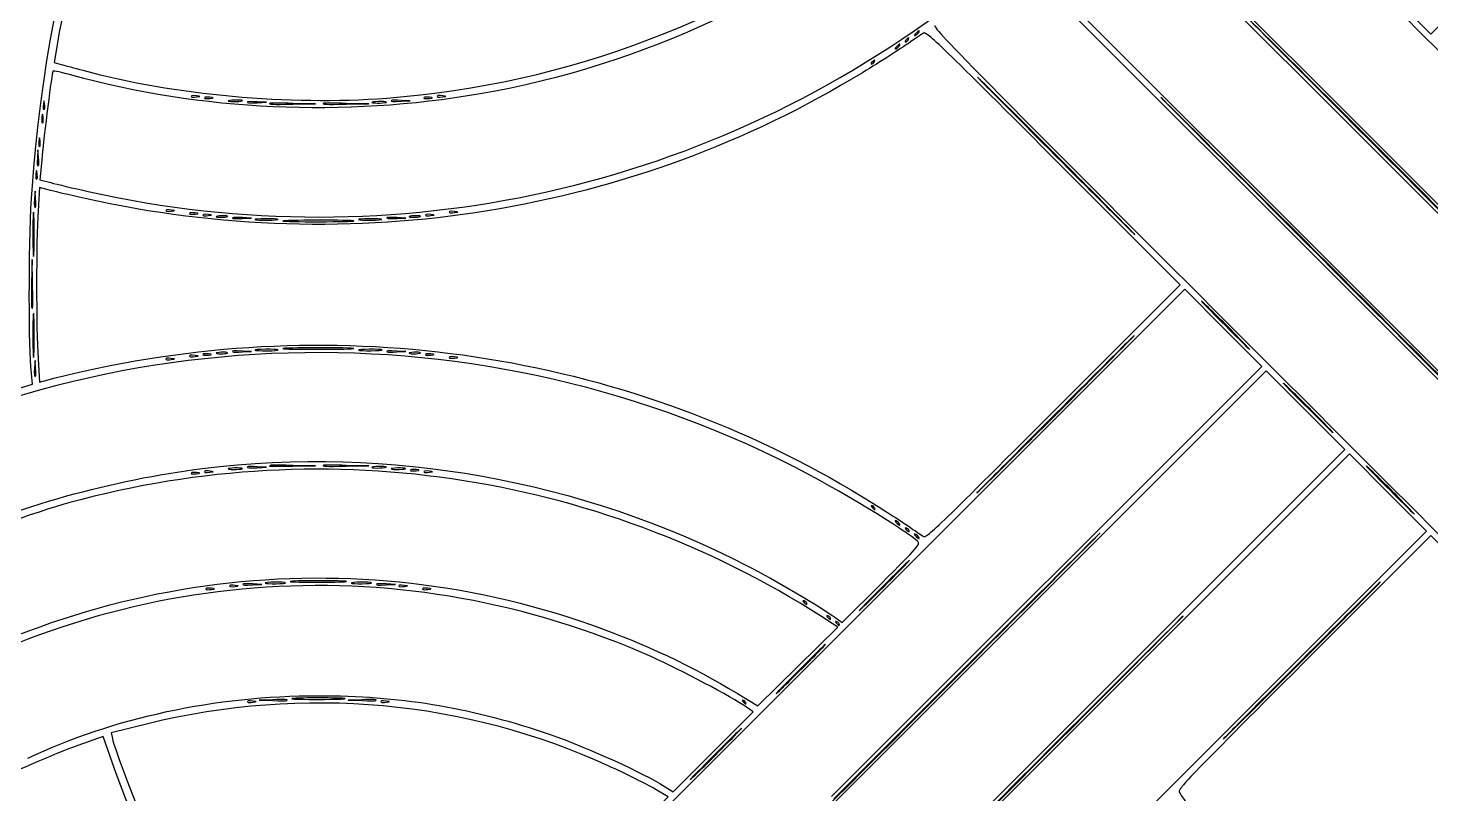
# Model space of a CAD drawing. Extents: x -1096.9 to -1063.6, y 947.9 to 977.9.
# Drawn here: x -1090.82 to -1080.2, y 959.02 to 964.81 of the extents above; entities that cross this region are included whole.
import ezdxf

# ---------------------------------------------------------------- set-up
doc = ezdxf.new("R2010")
doc.units = 0
doc.layers.add('Image', color=7, linetype='CONTINUOUS')

msp = doc.modelspace()

# ---------------------------------------------------------------- linework, layer by layer
at = {"layer": 'Image', "color": 7}
for points in [[(-1081.160208, 965.725558), (-1080.201014, 964.766359), (-1079.241264, 965.7261), (-1078.281514, 966.685842), (-1078.301623, 966.716338)], [(-1082.589196, 966.09335), (-1082.669391, 965.999499), (-1079.870258, 963.200374), (-1077.071125, 960.401249), (-1076.959735, 960.497558)], [(-1077.829871, 959.627433), (-1077.733562, 959.738833), (-1080.532616, 962.537908), (-1083.331696, 965.336983), (-1083.437238, 965.246048)], [(-1090.594191, 964.715373), (-1090.622739, 964.549789), (-1090.569294, 964.535872)], [(-1084.154524, 964.727137), (-1084.154788, 964.727137)], [(-1084.412757, 964.558719), (-1084.413021, 964.558719)], [(-1090.403903, 964.491896), (-1090.404829, 964.491877)], [(-1089.084425, 964.246402), (-1089.014946, 964.249921), (-1089.084425, 964.25344)], [(-1088.815371, 964.235596), (-1088.64445, 964.238692), (-1088.815371, 964.241788)], [(-1088.411193, 964.235596), (-1088.240246, 964.238692), (-1088.411193, 964.241788)], [(-1087.995347, 964.257626), (-1087.925868, 964.261145), (-1087.995347, 964.264664)], [(-1090.740241, 963.832517), (-1090.743945, 963.890614), (-1090.747649, 963.832517)], [(-1090.715635, 963.812927), (-1090.728864, 963.664022), (-1090.647028, 963.64185)], [(-1083.057879, 961.909703), (-1082.098685, 962.868902), (-1083.057879, 963.828101)], [(-1090.667242, 963.587539), (-1090.732092, 963.60561), (-1090.743469, 963.428321)], [(-1090.762678, 963.518147), (-1090.766382, 963.576242), (-1090.770086, 963.518147)], [(-1090.363263, 963.574564), (-1090.363818, 963.574564)], [(-1089.196582, 963.370652), (-1089.127129, 963.374171), (-1089.196582, 963.37769)], [(-1088.029029, 963.37065), (-1087.959576, 963.374169), (-1088.029029, 963.377688)], [(-1090.785723, 962.877591), (-1090.788898, 963.059775), (-1090.792073, 962.877591)], [(-1084.736898, 958.995399), (-1081.480909, 962.251391), (-1081.77285, 962.543306), (-1082.064765, 962.835223), (-1085.296756, 959.603229), (-1088.528748, 956.371235), (-1088.404711, 956.22019)], [(-1090.785987, 962.692335), (-1090.785723, 962.692335)], [(-1090.743469, 962.309499), (-1090.732092, 962.132209), (-1090.667242, 962.15028)], [(-1089.196582, 962.360153), (-1089.127129, 962.363672), (-1089.196582, 962.367191)], [(-1088.028923, 962.360172), (-1087.95947, 962.36369), (-1088.028923, 962.367209)], [(-1090.99305, 962.05403), (-1090.784479, 962.117403), (-1090.796915, 962.250753)], [(-1090.762704, 962.238201), (-1090.766408, 962.296298), (-1090.770112, 962.238201)], [(-1087.470864, 955.209505), (-1087.360797, 955.114028), (-1084.106502, 958.368337), (-1080.85218, 961.622645), (-1081.149704, 961.920175), (-1081.447254, 962.217707), (-1084.702687, 958.962252), (-1087.958147, 955.706798), (-1087.891975, 955.632638)], [(-1086.843405, 954.660233), (-1086.698413, 954.541387), (-1083.466528, 957.77326), (-1080.234669, 961.005132), (-1080.526583, 961.297049), (-1080.818498, 961.588964), (-1084.074487, 958.332975)], [(-1089.08432, 961.484403), (-1089.01484, 961.487922), (-1089.08432, 961.491441)], [(-1088.815265, 961.496056), (-1088.644344, 961.499151), (-1088.815265, 961.502247)], [(-1088.411087, 961.496056), (-1088.24014, 961.499151), (-1088.411087, 961.502247)], [(-1078.301438, 959.021474), (-1078.281329, 959.051967), (-1079.241079, 960.011711), (-1080.200828, 960.97145), (-1081.160022, 960.012254)], [(-1089.118001, 960.597425), (-1089.048521, 960.600944), (-1089.118001, 960.604463)], [(-1088.107504, 960.597427), (-1088.038051, 960.600946), (-1088.107504, 960.604465)], [(-1084.711842, 960.352013), (-1084.656544, 960.311892), (-1084.360449, 960.607987)], [(-1085.450029, 959.775597), (-1085.296121, 959.682498), (-1084.992962, 959.979668), (-1084.689829, 960.276834), (-1084.73404, 960.305949)], [(-1088.967585, 959.728478), (-1089.070985, 959.725197), (-1088.967585, 959.721916)], [(-1088.293956, 959.728478), (-1088.397329, 959.725197), (-1088.293956, 959.721916)], [(-1086.036822, 959.093192), (-1085.935699, 959.031499), (-1085.633253, 959.333941), (-1085.330835, 959.636384), (-1085.380444, 959.670968)], [(-1090.217504, 959.355947), (-1090.249412, 959.450268), (-1090.442876, 959.382466)], [(-1089.912174, 959.54682), (-1090.190251, 959.478671), (-1090.181256, 959.434544)], [(-1087.264224, 957.703121), (-1085.974195, 958.993142), (-1086.076563, 959.05357)]]:
    msp.add_lwpolyline(points, dxfattribs=at)
for points in [[(-1077.405585, 960.073261), (-1077.108061, 960.370791), (-1079.903701, 963.166452), (-1082.699368, 965.962111), (-1082.996919, 965.664582), (-1083.294443, 965.367053), (-1080.498776, 962.571391), (-1077.703109, 959.775732)], [(-1084.075704, 964.784234)], [(-1084.221701, 964.683155)], [(-1089.543927, 964.290585)], [(-1089.442856, 964.279356)], [(-1089.245107, 964.255527)], [(-1089.084425, 964.246402)], [(-1088.815371, 964.235623)], [(-1088.411193, 964.235623)], [(-1088.156055, 964.244296)], [(-1087.995347, 964.257652)], [(-1087.7813, 964.279353)], [(-1087.680255, 964.290582)], [(-1090.694733, 964.197996)], [(-1090.705977, 964.096949)], [(-1090.728414, 963.917308)], [(-1090.740241, 963.770766)], [(-1090.750877, 963.670301)], [(-1090.762678, 963.456396)], [(-1089.734798, 963.426053)], [(-1089.555146, 963.403598)], [(-1089.454101, 963.39238)], [(-1089.346072, 963.379778)], [(-1089.196582, 963.370679)], [(-1088.029029, 963.370676)], [(-1087.886577, 963.379775)], [(-1087.770081, 963.392377)], [(-1087.590429, 963.414832)], [(-1089.009231, 963.357323)], [(-1088.616272, 963.346096)], [(-1088.223418, 963.357323)], [(-1082.552551, 963.362106)], [(-1090.771964, 963.245028)], [(-1090.771964, 962.481554)], [(-1089.555146, 962.325744)], [(-1089.454101, 962.336973)], [(-1089.346072, 962.346823)], [(-1089.196582, 962.360153)], [(-1089.009231, 962.369278)], [(-1088.616272, 962.380507)], [(-1088.223313, 962.369297)], [(-1088.028923, 962.360172)], [(-1087.886471, 962.346842)], [(-1087.769975, 962.336989)], [(-1087.590323, 962.314534)], [(-1082.559959, 962.368456)], [(-1081.604681, 962.414221)], [(-1090.387842, 962.216484)], [(-1089.734798, 962.303289)], [(-1090.762704, 962.17645)], [(-1080.975264, 961.784801)], [(-1089.245001, 961.471076)], [(-1089.08432, 961.484403)], [(-1088.815265, 961.496082)], [(-1088.411087, 961.496082)], [(-1088.15595, 961.482303)], [(-1088.009979, 961.471076)], [(-1087.882238, 961.461223)], [(-1089.543927, 961.438768)], [(-1089.442856, 961.449994)], [(-1087.781194, 961.450005)], [(-1084.407915, 961.172158)], [(-1080.358414, 961.167962)], [(-1084.221807, 961.054709)], [(-1084.149682, 961.003745)], [(-1084.075836, 960.953662)], [(-1084.181511, 960.746941)], [(-1088.616272, 960.617782)], [(-1089.431638, 960.563018)], [(-1089.252013, 960.585474)], [(-1089.118001, 960.597425)], [(-1088.941868, 960.606553)], [(-1088.290675, 960.606553)], [(-1088.107504, 960.597427)], [(-1087.972064, 960.585474)], [(-1087.792412, 960.563018)], [(-1083.086454, 960.606553)], [(-1080.696181, 960.50468)], [(-1084.924382, 960.453595)], [(-1084.74473, 960.341319)], [(-1084.677367, 960.296408)], [(-1084.815082, 960.113253)], [(-1082.457724, 959.97781)], [(-1089.11726, 959.709724)], [(-1088.860932, 959.721916)], [(-1088.616272, 959.730832)], [(-1088.187276, 959.721916)], [(-1088.10679, 959.709724)], [(-1085.384598, 959.701352)], [(-1085.456406, 959.471914)]]:
    msp.add_lwpolyline(points, close=True, dxfattribs=at)
for points in [[(-1092.485406, 964.37478), (-1092.242889, 966.370249), (-1091.514147, 968.281629), (-1090.371782, 969.918341)], [(-1090.659146, 969.386362), (-1092.089193, 967.084132), (-1092.712392, 964.430764), (-1092.46498, 961.697573)], [(-1091.670066, 963.638294), (-1091.521979, 965.726881), (-1090.838401, 967.694383), (-1089.678309, 969.371074)], [(-1089.920403, 968.905453), (-1090.904812, 967.320871), (-1091.479407, 965.530404), (-1091.614318, 963.627071)], [(-1090.789242, 963.588243), (-1090.663353, 965.351074), (-1090.132996, 966.99606), (-1089.215341, 968.469853)], [(-1079.292461, 963.79025), (-1080.867499, 965.365277), (-1082.157634, 966.647821), (-1082.159406, 966.640347)], [(-1084.035276, 965.895082), (-1085.014208, 965.068261), (-1086.162738, 964.527913), (-1087.396093, 964.31394)], [(-1088.103694, 964.281816), (-1086.742545, 964.383422), (-1085.417935, 964.887964), (-1084.339229, 965.71571)], [(-1090.458169, 965.354342), (-1090.467164, 965.345267), (-1090.563843, 964.891432), (-1090.594191, 964.715373)], [(-1081.283794, 964.585841), (-1082.059315, 965.358181), (-1081.430744, 964.726999), (-1079.886953, 963.183211)], [(-1090.363818, 963.574564), (-1088.040882, 963.055502), (-1085.63156, 963.594699), (-1083.755558, 965.053482)], [(-1084.042102, 964.773031), (-1084.05586, 964.765173), (-1084.108486, 964.729383), (-1084.159021, 964.693479)], [(-1084.09531, 964.775849), (-1084.110656, 964.760397), (-1084.114624, 964.751534), (-1084.103776, 964.756164)], [(-1084.103776, 964.756164), (-1084.092929, 964.760768), (-1084.080229, 964.773388), (-1084.075704, 964.784234)], [(-1084.075731, 964.78421), (-1084.071233, 964.795031), (-1084.079964, 964.791274), (-1084.09531, 964.775849)], [(-1083.057879, 963.828101), (-1083.961854, 964.732092), (-1084.018528, 964.78648), (-1084.042102, 964.773031)], [(-1083.955134, 964.829845), (-1083.972331, 964.812647), (-1083.765057, 964.602669), (-1081.116287, 961.953891)], [(-1084.159021, 964.693479), (-1084.209583, 964.657575), (-1084.364947, 964.558634), (-1084.504276, 964.473613)], [(-1084.24128, 964.674799), (-1084.256626, 964.659348), (-1084.260595, 964.650484), (-1084.249747, 964.655088)], [(-1084.249747, 964.655088), (-1084.238899, 964.659692), (-1084.226199, 964.672312), (-1084.221701, 964.683155)], [(-1084.221701, 964.68316), (-1084.217203, 964.694008), (-1084.225935, 964.690225), (-1084.24128, 964.674799)], [(-1084.168282, 964.727137), (-1084.180717, 964.715786), (-1084.184686, 964.706499), (-1084.177013, 964.706499)], [(-1084.177013, 964.706499), (-1084.169605, 964.706499), (-1084.159551, 964.715786), (-1084.154524, 964.727137)], [(-1084.154788, 964.727137), (-1084.149496, 964.739678), (-1084.154788, 964.739678), (-1084.168282, 964.727137)], [(-1081.91255, 963.957091), (-1082.68807, 964.729433), (-1082.0595, 964.098251), (-1080.515709, 962.554463)], [(-1084.426515, 964.558719), (-1084.438951, 964.547368), (-1084.442919, 964.538081), (-1084.435246, 964.538081)], [(-1084.435246, 964.538081), (-1084.427838, 964.538081), (-1084.417784, 964.547368), (-1084.412757, 964.558719)], [(-1084.413021, 964.558719), (-1084.40773, 964.57126), (-1084.413021, 964.57126), (-1084.426515, 964.558719)], [(-1083.518121, 964.327677), (-1083.787335, 964.593538), (-1083.573102, 964.376553), (-1083.04203, 963.845492)], [(-1078.476909, 961.778951), (-1079.24518, 962.550399), (-1080.508274, 963.813499), (-1081.283794, 964.585841)], [(-1090.630677, 964.486109), (-1090.638879, 964.477934), (-1090.698357, 964.006219), (-1090.715635, 963.812927)], [(-1090.488066, 964.454679), (-1090.563023, 964.475449), (-1090.627184, 964.489586), (-1090.630677, 964.486109)], [(-1090.569294, 964.535872), (-1090.539898, 964.528226), (-1090.465471, 964.508429), (-1090.403903, 964.491896)], [(-1087.396093, 964.31394), (-1088.426671, 964.135145), (-1089.513156, 964.184598), (-1090.488066, 964.454679)], [(-1090.404829, 964.491877), (-1089.707519, 964.304624), (-1088.848576, 964.226212), (-1088.103694, 964.281816)], [(-1084.504276, 964.473613), (-1086.24714, 963.410128), (-1088.364653, 963.067403), (-1090.387842, 963.521338)], [(-1082.552551, 963.362106), (-1082.814409, 963.627306), (-1083.248908, 964.061813), (-1083.518121, 964.327677)], [(-1090.703199, 964.237292), (-1090.707168, 964.203923), (-1090.703199, 964.188755), (-1090.694733, 964.197996)], [(-1090.694733, 964.237292), (-1090.698701, 964.269066), (-1090.699495, 964.269066), (-1090.703199, 964.237292)], [(-1090.694733, 964.197996), (-1090.692087, 964.200378), (-1090.692087, 964.217999), (-1090.694733, 964.237292)], [(-1089.543927, 964.299051), (-1089.577291, 964.3031), (-1089.592452, 964.299845), (-1089.583218, 964.290585)], [(-1089.583218, 964.290585), (-1089.580572, 964.288204), (-1089.56311, 964.288204), (-1089.543927, 964.290585)], [(-1089.543927, 964.290585), (-1089.512151, 964.294421), (-1089.512151, 964.295215), (-1089.543927, 964.299051)], [(-1089.442856, 964.287849), (-1089.476247, 964.291897), (-1089.491408, 964.288643), (-1089.482174, 964.279356)], [(-1089.482174, 964.279356), (-1089.479528, 964.276975), (-1089.462065, 964.276975), (-1089.442856, 964.279356)], [(-1089.442856, 964.279356), (-1089.411106, 964.283192), (-1089.411106, 964.283986), (-1089.442856, 964.287849)], [(-1089.256352, 964.266746), (-1089.286276, 964.265687), (-1089.308263, 964.262512), (-1089.305167, 964.259443)], [(-1089.305167, 964.259443), (-1089.301992, 964.256348), (-1089.275058, 964.254601), (-1089.245107, 964.255527)], [(-1089.196291, 964.26283), (-1089.199466, 964.265926), (-1089.226401, 964.267672), (-1089.256352, 964.266746)], [(-1089.245107, 964.255527), (-1089.215183, 964.256586), (-1089.193196, 964.259761), (-1089.196291, 964.26283)], [(-1089.157398, 964.25344), (-1089.166129, 964.244762), (-1089.149195, 964.243148), (-1089.084425, 964.246402)], [(-1089.084425, 964.25344), (-1089.122631, 964.255292), (-1089.155466, 964.255292), (-1089.157398, 964.25344)], [(-1088.989414, 964.241788), (-1088.997616, 964.233586), (-1088.974068, 964.232739), (-1088.815371, 964.235623)], [(-1088.815371, 964.241788), (-1088.909404, 964.243375), (-1088.98772, 964.243375), (-1088.989414, 964.241788)], [(-1088.58521, 964.241788), (-1088.593412, 964.233586), (-1088.569864, 964.232739), (-1088.411193, 964.235623)], [(-1088.411193, 964.241788), (-1088.5052, 964.243375), (-1088.583516, 964.243375), (-1088.58521, 964.241788)], [(-1088.167274, 964.255514), (-1088.197225, 964.254456), (-1088.219185, 964.251281), (-1088.216089, 964.248212)], [(-1088.216089, 964.248212), (-1088.212914, 964.245116), (-1088.18598, 964.24337), (-1088.156055, 964.244296)], [(-1088.107213, 964.251598), (-1088.110388, 964.254694), (-1088.137323, 964.25644), (-1088.167274, 964.255514)], [(-1088.156055, 964.244296), (-1088.126105, 964.245354), (-1088.104144, 964.248529), (-1088.107213, 964.251598)], [(-1088.06832, 964.264664), (-1088.077051, 964.255985), (-1088.060118, 964.254371), (-1087.995347, 964.257652)], [(-1087.995347, 964.264664), (-1088.033553, 964.266516), (-1088.066388, 964.266516), (-1088.06832, 964.264664)], [(-1087.7813, 964.287846), (-1087.814664, 964.291894), (-1087.829824, 964.28864), (-1087.82059, 964.279353)], [(-1087.82059, 964.279353), (-1087.817944, 964.276972), (-1087.800482, 964.276972), (-1087.7813, 964.279353)], [(-1087.7813, 964.279353), (-1087.749523, 964.28319), (-1087.749523, 964.283983), (-1087.7813, 964.287846)], [(-1087.719546, 964.299049), (-1087.728806, 964.289815), (-1087.713725, 964.286534), (-1087.680255, 964.290582)], [(-1087.680255, 964.299049), (-1087.69957, 964.30143), (-1087.717217, 964.30143), (-1087.719546, 964.299049)], [(-1087.680255, 964.290582), (-1087.648479, 964.294419), (-1087.648479, 964.295212), (-1087.680255, 964.299049)], [(-1090.714444, 964.136245), (-1090.718413, 964.102876), (-1090.714444, 964.087708), (-1090.705977, 964.096949)], [(-1090.705977, 964.136245), (-1090.709946, 964.168017), (-1090.710475, 964.168017), (-1090.714444, 964.136245)], [(-1090.705977, 964.096949), (-1090.703331, 964.099331), (-1090.703331, 964.116952), (-1090.705977, 964.136245)], [(-1090.736881, 963.956604), (-1090.740849, 963.923235), (-1090.736881, 963.908066), (-1090.728414, 963.917308)], [(-1090.728414, 963.956604), (-1090.732383, 963.988378), (-1090.733176, 963.988378), (-1090.736881, 963.956604)], [(-1090.728414, 963.917308), (-1090.725768, 963.919689), (-1090.725768, 963.93731), (-1090.728414, 963.956604)], [(-1079.105665, 961.150203), (-1079.873909, 961.921648), (-1081.13703, 963.184748), (-1081.91255, 963.957091)], [(-1090.747649, 963.832517), (-1090.751089, 963.778219), (-1090.750295, 963.76196), (-1090.740241, 963.770766)], [(-1090.740241, 963.770766), (-1090.737595, 963.772882), (-1090.737595, 963.800566), (-1090.740241, 963.832517)], [(-1083.04203, 963.845492), (-1082.510985, 963.314426), (-1082.290719, 963.096904), (-1082.552551, 963.362106)], [(-1090.759344, 963.709597), (-1090.763313, 963.676228), (-1090.759344, 963.661059), (-1090.750877, 963.670301)], [(-1090.750877, 963.709597), (-1090.754846, 963.741371), (-1090.755375, 963.741371), (-1090.759344, 963.709597)], [(-1090.750877, 963.670301), (-1090.748231, 963.672682), (-1090.748231, 963.690303), (-1090.750877, 963.709597)], [(-1090.796915, 962.250753), (-1090.817023, 962.469055), (-1090.812525, 963.262096), (-1090.789242, 963.588243)], [(-1090.387842, 963.521338), (-1090.505846, 963.547815), (-1090.631576, 963.577604), (-1090.667242, 963.587539)], [(-1090.647028, 963.64185), (-1090.601996, 963.629653), (-1090.474308, 963.599377), (-1090.363263, 963.574564)], [(-1090.770086, 963.518147), (-1090.773525, 963.463849), (-1090.772732, 963.447591), (-1090.762678, 963.456396)], [(-1090.762678, 963.456396), (-1090.760032, 963.458513), (-1090.760032, 963.486193), (-1090.762678, 963.518147)], [(-1090.776991, 963.418494), (-1090.780166, 963.42159), (-1090.782812, 963.348575), (-1090.783077, 963.256257)], [(-1090.771964, 963.245028), (-1090.771964, 963.337347), (-1090.77461, 963.415407), (-1090.776991, 963.418494)], [(-1090.743469, 963.428321), (-1090.758021, 963.199795), (-1090.758021, 962.538027), (-1090.743469, 962.309499)], [(-1089.774088, 963.434547), (-1089.783349, 963.425313), (-1089.768268, 963.422032), (-1089.734798, 963.426053)], [(-1089.734798, 963.434547), (-1089.754112, 963.436928), (-1089.77176, 963.436928), (-1089.774088, 963.434547)], [(-1089.734798, 963.426053), (-1089.703021, 963.42989), (-1089.703021, 963.430684), (-1089.734798, 963.434547)], [(-1089.555146, 963.412065), (-1089.58851, 963.416113), (-1089.60367, 963.412859), (-1089.594436, 963.403598)], [(-1089.594436, 963.403598), (-1089.59179, 963.401217), (-1089.574328, 963.401217), (-1089.555146, 963.403598)], [(-1089.555146, 963.403598), (-1089.523369, 963.407435), (-1089.523369, 963.408228), (-1089.555146, 963.412065)], [(-1089.454101, 963.400873), (-1089.487465, 963.404895), (-1089.502626, 963.401667), (-1089.493392, 963.39238)], [(-1089.493392, 963.39238), (-1089.490746, 963.389999), (-1089.473284, 963.389999), (-1089.454101, 963.39238)], [(-1089.454101, 963.39238), (-1089.422325, 963.396216), (-1089.422325, 963.39701), (-1089.454101, 963.400873)], [(-1089.35729, 963.391023), (-1089.380838, 963.389964), (-1089.397533, 963.386366), (-1089.394438, 963.38327)], [(-1089.394438, 963.38327), (-1089.391263, 963.380175), (-1089.369567, 963.378614), (-1089.346072, 963.379778)], [(-1089.308898, 963.38753), (-1089.312073, 963.390626), (-1089.333769, 963.392187), (-1089.35729, 963.391023)], [(-1089.346072, 963.379778), (-1089.322524, 963.380836), (-1089.305802, 963.384434), (-1089.308898, 963.38753)], [(-1089.196582, 963.37769), (-1089.261352, 963.380971), (-1089.278233, 963.379278), (-1089.269554, 963.370679)], [(-1089.269554, 963.370679), (-1089.266909, 963.368827), (-1089.234788, 963.368827), (-1089.196582, 963.370679)], [(-1088.102001, 963.377688), (-1088.110732, 963.369009), (-1088.093799, 963.367395), (-1088.029029, 963.370676)], [(-1088.029029, 963.377688), (-1088.067235, 963.37954), (-1088.10007, 963.37954), (-1088.102001, 963.377688)], [(-1087.897822, 963.39102), (-1087.92137, 963.389962), (-1087.938065, 963.386363), (-1087.93497, 963.383268)], [(-1087.93497, 963.383268), (-1087.931795, 963.380172), (-1087.910099, 963.378611), (-1087.886577, 963.379775)], [(-1087.84943, 963.387527), (-1087.852605, 963.390623), (-1087.874301, 963.392184), (-1087.897822, 963.39102)], [(-1087.886577, 963.379775), (-1087.863029, 963.380833), (-1087.846334, 963.384432), (-1087.84943, 963.387527)], [(-1087.770081, 963.40087), (-1087.803445, 963.404892), (-1087.818606, 963.401664), (-1087.809372, 963.392377)], [(-1087.809372, 963.392377), (-1087.806726, 963.389996), (-1087.789264, 963.389996), (-1087.770081, 963.392377)], [(-1087.770081, 963.392377), (-1087.738305, 963.396214), (-1087.738305, 963.397007), (-1087.770081, 963.40087)], [(-1087.590429, 963.423326), (-1087.623793, 963.427347), (-1087.638954, 963.424119), (-1087.62972, 963.414832)], [(-1087.62972, 963.414832), (-1087.627074, 963.412451), (-1087.609611, 963.412451), (-1087.590429, 963.414832)], [(-1087.590429, 963.414832), (-1087.558653, 963.418669), (-1087.558653, 963.419463), (-1087.590429, 963.423326)], [(-1089.020449, 963.368541), (-1089.069291, 963.368012), (-1089.106703, 963.364943), (-1089.103608, 963.361873)], [(-1089.103608, 963.361873), (-1089.100433, 963.358778), (-1089.058046, 963.356741), (-1089.009231, 963.357323)], [(-1088.926072, 963.36399), (-1088.929247, 963.367086), (-1088.971634, 963.369123), (-1089.020449, 963.368541)], [(-1089.009231, 963.357323), (-1088.960415, 963.357852), (-1088.923003, 963.360894), (-1088.926072, 963.36399)], [(-1088.62749, 963.357315), (-1088.775498, 963.357122), (-1088.894084, 963.354431), (-1088.890989, 963.351362)], [(-1088.890989, 963.351362), (-1088.887814, 963.348266), (-1088.76428, 963.345911), (-1088.616272, 963.346096)], [(-1088.352773, 963.352049), (-1088.355948, 963.355145), (-1088.479482, 963.3575), (-1088.62749, 963.357315)], [(-1088.616272, 963.346096), (-1088.468264, 963.346289), (-1088.349678, 963.34898), (-1088.352773, 963.352049)], [(-1088.234637, 963.368541), (-1088.283452, 963.368012), (-1088.320864, 963.364943), (-1088.317795, 963.361873)], [(-1088.317795, 963.361873), (-1088.31462, 963.358778), (-1088.272234, 963.356741), (-1088.223418, 963.357323)], [(-1088.14026, 963.36399), (-1088.143435, 963.367086), (-1088.185821, 963.369123), (-1088.234637, 963.368541)], [(-1088.223418, 963.357323), (-1088.174603, 963.357852), (-1088.137164, 963.360894), (-1088.14026, 963.36399)], [(-1090.783077, 963.256257), (-1090.783077, 963.163939), (-1090.780431, 963.085879), (-1090.77805, 963.082791)], [(-1090.77805, 963.082791), (-1090.774875, 963.079695), (-1090.772229, 963.15271), (-1090.771964, 963.245028)], [(-1090.792073, 962.877591), (-1090.794983, 962.708384), (-1090.794719, 962.684146), (-1090.785987, 962.692335)], [(-1090.785723, 962.692335), (-1090.783077, 962.693922), (-1090.783077, 962.777388), (-1090.785723, 962.877591)], [(-1085.024606, 961.493211), (-1087.509467, 962.755189), (-1090.479176, 962.624297), (-1092.831111, 961.149137)], [(-1081.902205, 962.71175), (-1081.985946, 962.791651), (-1081.920461, 962.723127), (-1081.756922, 962.559498)], [(-1090.776991, 962.655021), (-1090.780166, 962.658116), (-1090.782812, 962.585102), (-1090.783077, 962.492783)], [(-1090.771964, 962.481554), (-1090.771964, 962.573873), (-1090.77461, 962.651933), (-1090.776991, 962.655021)], [(-1090.387842, 962.216468), (-1088.364653, 962.670403), (-1086.24714, 962.327675), (-1084.504276, 961.264191)], [(-1082.559959, 962.368456), (-1082.294106, 962.637672), (-1082.511064, 962.423433), (-1083.042136, 961.89237)], [(-1081.604681, 962.414221), (-1081.684585, 962.497961), (-1081.818464, 962.631848), (-1081.902205, 962.71175)], [(-1081.756922, 962.559498), (-1081.593277, 962.395856), (-1081.524777, 962.33048), (-1081.604681, 962.414221)], [(-1080.515709, 962.554463), (-1078.971918, 961.010675), (-1078.337394, 960.378757), (-1079.105665, 961.150203)], [(-1090.783077, 962.492783), (-1090.783077, 962.400465), (-1090.780431, 962.322405), (-1090.77805, 962.319317)], [(-1090.77805, 962.319317), (-1090.774875, 962.316222), (-1090.772229, 962.389236), (-1090.771964, 962.481554)], [(-1089.734798, 962.311782), (-1089.768162, 962.315804), (-1089.783322, 962.312576), (-1089.774088, 962.303289)], [(-1089.734798, 962.303289), (-1089.703021, 962.307125), (-1089.703021, 962.307919), (-1089.734798, 962.311782)], [(-1089.555146, 962.334237), (-1089.58851, 962.338259), (-1089.60367, 962.335031), (-1089.594436, 962.325744)], [(-1089.594436, 962.325744), (-1089.59179, 962.323363), (-1089.574328, 962.323363), (-1089.555146, 962.325744)], [(-1089.555146, 962.325744), (-1089.523369, 962.32958), (-1089.523369, 962.330374), (-1089.555146, 962.334237)], [(-1089.493392, 962.345466), (-1089.502652, 962.336232), (-1089.487571, 962.332951), (-1089.454101, 962.336973)], [(-1089.454101, 962.345466), (-1089.473416, 962.347847), (-1089.491064, 962.347847), (-1089.493392, 962.345466)], [(-1089.454101, 962.336973), (-1089.422325, 962.340809), (-1089.422325, 962.341603), (-1089.454101, 962.345466)], [(-1089.35729, 962.358068), (-1089.380838, 962.35701), (-1089.397533, 962.353411), (-1089.394438, 962.350316)], [(-1089.394438, 962.350316), (-1089.391263, 962.34722), (-1089.369567, 962.345659), (-1089.346072, 962.346823)], [(-1089.308898, 962.354576), (-1089.312073, 962.357671), (-1089.333769, 962.359232), (-1089.35729, 962.358068)], [(-1089.346072, 962.346823), (-1089.322524, 962.347882), (-1089.305802, 962.35148), (-1089.308898, 962.354576)], [(-1089.196582, 962.367191), (-1089.261352, 962.370472), (-1089.278233, 962.368778), (-1089.269554, 962.360153)], [(-1089.269554, 962.360153), (-1089.266909, 962.358301), (-1089.234788, 962.358301), (-1089.196582, 962.360153)], [(-1089.020449, 962.380497), (-1089.069291, 962.379968), (-1089.106703, 962.376925), (-1089.103608, 962.373829)], [(-1089.103608, 962.373829), (-1089.100433, 962.370734), (-1089.058046, 962.368696), (-1089.009231, 962.369278)], [(-1088.926072, 962.375946), (-1088.929247, 962.379042), (-1088.971634, 962.381079), (-1089.020449, 962.380497)], [(-1089.009231, 962.369278), (-1088.960415, 962.369808), (-1088.923003, 962.372877), (-1088.926072, 962.375946)], [(-1088.62749, 962.391726), (-1088.775498, 962.391533), (-1088.894084, 962.388842), (-1088.890989, 962.385773)], [(-1088.890989, 962.385773), (-1088.887814, 962.382677), (-1088.76428, 962.380322), (-1088.616272, 962.380507)], [(-1088.352773, 962.386461), (-1088.355948, 962.389556), (-1088.479482, 962.391911), (-1088.62749, 962.391726)], [(-1088.616272, 962.380507), (-1088.468264, 962.380701), (-1088.349678, 962.383391), (-1088.352773, 962.386461)], [(-1088.234531, 962.380515), (-1088.283346, 962.379986), (-1088.320759, 962.376943), (-1088.317689, 962.373848)], [(-1088.317689, 962.373848), (-1088.314514, 962.370752), (-1088.272128, 962.368715), (-1088.223313, 962.369297)], [(-1088.140154, 962.375965), (-1088.143329, 962.37906), (-1088.185715, 962.381097), (-1088.234531, 962.380515)], [(-1088.223313, 962.369297), (-1088.174497, 962.369826), (-1088.137058, 962.372895), (-1088.140154, 962.375965)], [(-1088.028923, 962.367209), (-1088.093667, 962.37049), (-1088.110574, 962.368797), (-1088.101895, 962.360172)], [(-1088.101895, 962.360172), (-1088.099249, 962.358319), (-1088.067129, 962.358319), (-1088.028923, 962.360172)], [(-1087.897716, 962.358087), (-1087.921264, 962.357028), (-1087.937959, 962.35343), (-1087.934864, 962.350334)], [(-1087.934864, 962.350334), (-1087.931689, 962.347239), (-1087.909993, 962.345678), (-1087.886471, 962.346842)], [(-1087.849324, 962.354594), (-1087.852499, 962.35769), (-1087.874195, 962.359251), (-1087.897716, 962.358087)], [(-1087.886471, 962.346842), (-1087.862924, 962.3479), (-1087.846228, 962.351498), (-1087.849324, 962.354594)], [(-1087.769975, 962.345482), (-1087.803339, 962.34953), (-1087.8185, 962.346276), (-1087.809266, 962.336989)], [(-1087.809266, 962.336989), (-1087.80662, 962.334607), (-1087.789158, 962.334607), (-1087.769975, 962.336989)], [(-1087.769975, 962.336989), (-1087.738199, 962.340825), (-1087.738199, 962.341619), (-1087.769975, 962.345482)], [(-1087.590323, 962.323027), (-1087.623687, 962.327075), (-1087.638848, 962.32382), (-1087.629614, 962.314534)], [(-1087.629614, 962.314534), (-1087.626968, 962.312152), (-1087.609506, 962.312152), (-1087.590323, 962.314534)], [(-1087.590323, 962.314534), (-1087.558547, 962.31837), (-1087.558547, 962.319164), (-1087.590323, 962.323027)], [(-1083.52553, 961.402885), (-1083.260338, 961.664733), (-1082.825812, 962.099239), (-1082.559959, 962.368456)], [(-1090.770112, 962.238201), (-1090.773552, 962.183903), (-1090.772758, 962.167645), (-1090.762704, 962.17645)], [(-1090.762704, 962.17645), (-1090.760058, 962.178567), (-1090.760058, 962.20625), (-1090.762704, 962.238201)], [(-1090.667242, 962.15028), (-1090.631576, 962.160229), (-1090.505846, 962.190007), (-1090.387842, 962.216484)], [(-1089.774088, 962.303289), (-1089.771443, 962.300908), (-1089.75398, 962.300908), (-1089.734798, 962.303289)], [(-1081.278397, 962.087958), (-1081.365577, 962.171325), (-1081.300622, 962.103118), (-1081.133776, 961.93638)], [(-1080.975264, 961.784801), (-1081.054797, 961.868168), (-1081.191217, 962.004587), (-1081.278397, 962.087958)], [(-1084.042102, 960.964775), (-1084.018554, 960.951334), (-1083.961854, 961.005714), (-1083.057879, 961.909703)], [(-1083.042136, 961.89237), (-1083.573207, 961.361309), (-1083.790721, 961.14104), (-1083.52553, 961.402885)], [(-1081.133776, 961.93638), (-1080.967062, 961.769645), (-1080.89573, 961.701433), (-1080.975264, 961.784801)], [(-1081.116287, 961.953891), (-1078.837827, 959.675437), (-1078.256035, 959.099327), (-1078.244843, 959.110535)], [(-1084.73404, 960.305949), (-1086.436952, 961.426827), (-1088.536791, 961.759512), (-1090.503518, 961.220021)], [(-1089.499848, 961.478051), (-1088.083321, 961.651535), (-1086.639781, 961.39417), (-1085.376793, 960.742954)], [(-1091.501844, 960.920164), (-1090.925846, 961.184977), (-1090.16763, 961.396271), (-1089.499848, 961.478051)], [(-1089.442856, 961.458487), (-1089.462171, 961.460869), (-1089.479845, 961.460869), (-1089.482174, 961.458487)], [(-1089.256246, 961.482295), (-1089.28617, 961.481236), (-1089.308157, 961.478061), (-1089.305061, 961.474992)], [(-1089.305061, 961.474992), (-1089.301886, 961.471896), (-1089.274952, 961.47015), (-1089.245001, 961.471076)], [(-1089.196185, 961.478379), (-1089.19936, 961.481474), (-1089.226295, 961.483221), (-1089.256246, 961.482295)], [(-1089.245001, 961.471076), (-1089.215077, 961.472135), (-1089.19309, 961.47531), (-1089.196185, 961.478379)], [(-1089.157292, 961.491441), (-1089.166023, 961.482763), (-1089.14909, 961.481149), (-1089.08432, 961.484403)], [(-1089.08432, 961.491441), (-1089.122525, 961.493293), (-1089.15536, 961.493293), (-1089.157292, 961.491441)], [(-1088.815265, 961.502247), (-1088.974041, 961.505104), (-1088.99751, 961.504364), (-1088.989308, 961.496082)], [(-1088.989308, 961.496082), (-1088.986662, 961.494495), (-1088.909298, 961.494495), (-1088.815265, 961.496082)], [(-1088.585104, 961.502247), (-1088.593306, 961.494045), (-1088.569758, 961.493198), (-1088.411087, 961.496082)], [(-1088.411087, 961.502247), (-1088.505094, 961.503834), (-1088.58341, 961.503834), (-1088.585104, 961.502247)], [(-1088.167168, 961.493521), (-1088.197119, 961.492463), (-1088.219079, 961.489288), (-1088.215984, 961.486218)], [(-1088.215984, 961.486218), (-1088.212809, 961.483123), (-1088.185874, 961.481377), (-1088.15595, 961.482303)], [(-1088.107108, 961.489605), (-1088.110283, 961.492701), (-1088.137217, 961.494447), (-1088.167168, 961.493521)], [(-1088.15595, 961.482303), (-1088.125999, 961.483361), (-1088.104038, 961.486536), (-1088.107108, 961.489605)], [(-1088.021197, 961.482295), (-1088.051148, 961.481236), (-1088.073109, 961.478061), (-1088.070039, 961.474992)], [(-1088.070039, 961.474992), (-1088.066864, 961.471896), (-1088.03993, 961.47015), (-1088.009979, 961.471076)], [(-1087.961163, 961.478379), (-1087.964338, 961.481474), (-1087.991273, 961.483221), (-1088.021197, 961.482295)], [(-1088.009979, 961.471076), (-1087.980028, 961.472135), (-1087.958068, 961.47531), (-1087.961163, 961.478379)], [(-1087.882238, 961.46969), (-1087.915602, 961.473738), (-1087.930789, 961.470484), (-1087.921529, 961.461223)], [(-1087.921529, 961.461223), (-1087.918883, 961.458842), (-1087.90142, 961.458842), (-1087.882238, 961.461223)], [(-1087.882238, 961.461223), (-1087.850462, 961.46506), (-1087.850462, 961.465853), (-1087.882238, 961.46969)], [(-1087.781194, 961.458498), (-1087.814558, 961.462546), (-1087.829718, 961.459292), (-1087.820484, 961.450005)], [(-1084.085573, 960.925323), (-1084.162831, 961.002581), (-1084.709461, 961.333157), (-1085.024606, 961.493211)], [(-1083.086454, 960.606553), (-1082.191104, 961.505081), (-1082.926275, 960.772518), (-1084.72015, 958.978635)], [(-1080.655938, 961.465494), (-1080.739679, 961.545395), (-1080.674194, 961.476871), (-1080.510682, 961.313239)], [(-1080.358414, 961.167962), (-1080.438318, 961.251702), (-1080.572197, 961.385589), (-1080.655938, 961.465494)], [(-1089.543927, 961.447235), (-1089.577291, 961.451256), (-1089.592452, 961.448028), (-1089.583218, 961.438768)], [(-1089.583218, 961.438768), (-1089.580572, 961.436387), (-1089.56311, 961.436387), (-1089.543927, 961.438768)], [(-1089.543927, 961.438768), (-1089.512151, 961.442604), (-1089.512151, 961.443398), (-1089.543927, 961.447235)], [(-1089.482174, 961.458487), (-1089.491434, 961.449253), (-1089.476353, 961.445973), (-1089.442856, 961.449994)], [(-1089.442856, 961.449994), (-1089.411106, 961.453831), (-1089.411106, 961.454624), (-1089.442856, 961.458487)], [(-1087.820484, 961.450005), (-1087.817839, 961.447624), (-1087.800376, 961.447624), (-1087.781194, 961.450005)], [(-1087.781194, 961.450005), (-1087.749417, 961.453841), (-1087.749417, 961.454635), (-1087.781194, 961.458498)], [(-1084.504276, 961.264191), (-1084.364947, 961.179169), (-1084.209583, 961.080231), (-1084.159021, 961.044327)], [(-1080.510682, 961.313239), (-1080.347037, 961.149597), (-1080.27851, 961.084224), (-1080.358414, 961.167962)], [(-1090.503518, 961.220021), (-1090.767308, 961.147655), (-1091.257872, 960.970548), (-1091.489567, 960.864027)], [(-1084.428553, 961.194568), (-1084.440988, 961.199939), (-1084.440988, 961.194618), (-1084.428553, 961.180995)], [(-1084.407915, 961.172158), (-1084.407915, 961.179619), (-1084.417175, 961.1897), (-1084.428553, 961.194568)], [(-1084.428553, 961.180995), (-1084.417175, 961.168665), (-1084.407915, 961.164697), (-1084.407915, 961.172158)], [(-1084.249853, 961.082755), (-1084.260701, 961.087359), (-1084.256997, 961.078495), (-1084.241386, 961.06307)], [(-1084.221781, 961.054688), (-1084.226279, 961.06551), (-1084.238979, 961.078157), (-1084.249853, 961.082755)], [(-1084.241386, 961.06307), (-1084.22604, 961.047619), (-1084.217045, 961.043862), (-1084.221807, 961.054709)], [(-1084.159021, 961.044327), (-1084.108486, 961.008421), (-1084.05586, 960.972625), (-1084.042102, 960.964775)], [(-1092.208043, 959.505394), (-1090.568844, 960.672757), (-1088.454347, 960.967865), (-1086.554241, 960.294464)], [(-1084.170319, 961.026156), (-1084.182755, 961.031527), (-1084.182755, 961.026209), (-1084.170319, 961.012582)], [(-1084.149682, 961.003745), (-1084.149682, 961.011207), (-1084.158942, 961.021287), (-1084.170319, 961.026156)], [(-1084.170319, 961.012582), (-1084.158942, 961.000253), (-1084.149682, 960.996284), (-1084.149682, 961.003745)], [(-1084.103882, 960.981708), (-1084.11473, 960.986312), (-1084.111026, 960.977448), (-1084.095416, 960.962023)], [(-1084.07581, 960.953639), (-1084.080308, 960.96446), (-1084.093008, 960.977107), (-1084.103882, 960.981708)], [(-1084.095416, 960.962023), (-1084.08007, 960.946572), (-1084.071074, 960.942814), (-1084.075836, 960.953662)], [(-1086.099132, 960.052375), (-1087.969736, 960.884429), (-1090.091615, 960.749206), (-1091.838897, 959.686586)], [(-1084.360449, 960.607987), (-1084.077477, 960.890959), (-1084.06528, 960.905024), (-1084.085573, 960.925323)], [(-1084.181511, 960.746941), (-1084.098511, 960.833756), (-1084.169605, 960.765859), (-1084.339361, 960.59603)], [(-1082.457724, 959.97781), (-1081.562374, 960.876338), (-1082.297519, 960.143775), (-1084.091394, 958.349893)], [(-1085.376793, 960.742954), (-1085.169756, 960.63621), (-1084.820797, 960.431047), (-1084.711842, 960.352013)], [(-1084.49028, 960.438183), (-1084.40347, 960.521185), (-1084.264511, 960.660126), (-1084.181511, 960.746941)], [(-1080.696181, 960.50468), (-1080.430328, 960.773897), (-1080.647313, 960.559661), (-1081.178358, 960.028597)], [(-1088.953086, 960.617798), (-1088.995658, 960.617004), (-1089.027963, 960.614067), (-1089.024868, 960.610971)], [(-1089.024868, 960.610971), (-1089.021693, 960.607876), (-1088.984439, 960.605891), (-1088.941868, 960.606553)], [(-1088.870086, 960.613379), (-1088.873261, 960.616475), (-1088.910541, 960.618459), (-1088.953086, 960.617798)], [(-1088.941868, 960.606553), (-1088.899296, 960.607347), (-1088.867017, 960.610284), (-1088.870086, 960.613379)], [(-1088.62749, 960.629), (-1088.744568, 960.628757), (-1088.83786, 960.626037), (-1088.834765, 960.622941)], [(-1088.834765, 960.622941), (-1088.83159, 960.619846), (-1088.73335, 960.617517), (-1088.616272, 960.617782)], [(-1088.408997, 960.623841), (-1088.412172, 960.626936), (-1088.510412, 960.629265), (-1088.62749, 960.629)], [(-1088.616272, 960.617782), (-1088.499194, 960.618025), (-1088.405928, 960.620745), (-1088.408997, 960.623841)], [(-1088.301894, 960.617798), (-1088.344465, 960.617004), (-1088.376744, 960.614067), (-1088.373675, 960.610971)], [(-1088.373675, 960.610971), (-1088.3705, 960.607876), (-1088.33322, 960.605891), (-1088.290675, 960.606553)], [(-1088.218894, 960.613379), (-1088.222069, 960.616475), (-1088.259349, 960.618459), (-1088.301894, 960.617798)], [(-1088.290675, 960.606553), (-1088.248104, 960.607347), (-1088.215825, 960.610284), (-1088.218894, 960.613379)], [(-1089.431638, 960.571511), (-1089.465002, 960.575533), (-1089.480189, 960.572305), (-1089.470929, 960.563018)], [(-1089.470929, 960.563018), (-1089.468283, 960.560637), (-1089.45082, 960.560637), (-1089.431638, 960.563018)], [(-1089.431638, 960.563018), (-1089.399862, 960.566855), (-1089.399862, 960.567649), (-1089.431638, 960.571511)], [(-1089.291303, 960.593967), (-1089.300564, 960.584733), (-1089.285482, 960.581452), (-1089.252013, 960.585474)], [(-1089.252013, 960.593967), (-1089.271327, 960.596348), (-1089.288975, 960.596348), (-1089.291303, 960.593967)], [(-1089.252013, 960.585474), (-1089.220236, 960.58931), (-1089.220236, 960.590104), (-1089.252013, 960.593967)], [(-1089.190973, 960.604463), (-1089.199704, 960.595784), (-1089.182771, 960.59417), (-1089.118001, 960.597425)], [(-1089.118001, 960.604463), (-1089.156207, 960.606315), (-1089.189042, 960.606315), (-1089.190973, 960.604463)], [(-1088.180503, 960.604465), (-1088.189234, 960.595787), (-1088.172301, 960.594173), (-1088.107504, 960.597427)], [(-1088.107504, 960.604465), (-1088.14571, 960.606317), (-1088.178571, 960.606317), (-1088.180503, 960.604465)], [(-1087.972064, 960.593967), (-1088.005428, 960.597988), (-1088.020589, 960.59476), (-1088.011355, 960.585474)], [(-1088.011355, 960.585474), (-1088.008709, 960.583092), (-1087.991246, 960.583092), (-1087.972064, 960.585474)], [(-1087.972064, 960.585474), (-1087.940288, 960.58931), (-1087.940288, 960.590104), (-1087.972064, 960.593967)], [(-1087.792412, 960.571511), (-1087.825776, 960.575533), (-1087.840963, 960.572305), (-1087.831703, 960.563018)], [(-1087.831703, 960.563018), (-1087.829057, 960.560637), (-1087.811594, 960.560637), (-1087.792412, 960.563018)], [(-1087.792412, 960.563018), (-1087.760636, 960.566855), (-1087.760636, 960.567649), (-1087.792412, 960.571511)], [(-1086.348052, 957.344949), (-1085.449527, 958.240305), (-1083.98183, 959.708028), (-1083.086454, 960.606553)], [(-1084.339361, 960.59603), (-1084.509171, 960.426213), (-1084.57709, 960.355183), (-1084.49028, 960.438183)], [(-1081.661752, 959.539113), (-1081.39656, 959.80096), (-1080.962035, 960.235467), (-1080.696181, 960.50468)], [(-1084.945019, 960.476005), (-1084.957455, 960.481376), (-1084.957455, 960.476055), (-1084.945019, 960.462432)], [(-1084.924382, 960.453595), (-1084.924382, 960.461056), (-1084.933642, 960.471136), (-1084.945019, 960.476005)], [(-1084.945019, 960.462432), (-1084.933642, 960.450102), (-1084.924382, 960.446133), (-1084.924382, 960.453595)], [(-1086.554241, 960.294464), (-1086.157102, 960.153708), (-1085.789781, 959.981107), (-1085.450029, 959.775597)], [(-1084.765367, 960.363729), (-1084.777803, 960.3691), (-1084.777803, 960.363777), (-1084.765367, 960.350156)], [(-1084.74473, 960.341319), (-1084.74473, 960.34878), (-1084.75399, 960.358861), (-1084.765367, 960.363729)], [(-1084.765367, 960.350156), (-1084.75399, 960.337826), (-1084.74473, 960.333857), (-1084.74473, 960.341319)], [(-1084.698004, 960.318819), (-1084.71044, 960.32419), (-1084.71044, 960.318866), (-1084.698004, 960.305245)], [(-1084.677367, 960.296408), (-1084.677367, 960.30387), (-1084.686627, 960.31395), (-1084.698004, 960.318819)], [(-1084.698004, 960.305245), (-1084.686627, 960.292916), (-1084.677367, 960.288947), (-1084.677367, 960.296408)], [(-1084.815109, 960.113266), (-1084.735575, 960.196634), (-1084.806907, 960.128427), (-1084.973621, 959.961687)], [(-1085.118242, 959.810109), (-1085.031062, 959.89348), (-1084.894643, 960.029899), (-1084.815082, 960.113253)], [(-1085.380444, 959.670968), (-1085.491675, 959.748472), (-1085.883999, 959.956689), (-1086.099132, 960.052375)], [(-1085.719322, 956.716207), (-1084.820797, 957.611562), (-1083.353074, 959.079285), (-1082.457724, 959.97781)], [(-1081.160022, 960.012254), (-1082.063865, 959.108413), (-1082.118423, 959.051586), (-1082.105352, 959.027633)], [(-1081.178358, 960.028597), (-1081.70943, 959.497536), (-1081.926944, 959.277268), (-1081.661752, 959.539113)], [(-1084.973621, 959.961687), (-1085.140361, 959.794951), (-1085.205422, 959.726742), (-1085.118242, 959.810109)], [(-1086.428168, 959.228534), (-1087.50399, 959.722913), (-1088.734805, 959.835359), (-1089.912174, 959.54682)], [(-1090.82123, 959.286417), (-1090.167286, 959.594506), (-1089.401687, 959.758973), (-1088.62151, 959.758973)], [(-1089.11726, 959.718217), (-1089.150651, 959.722239), (-1089.165811, 959.719011), (-1089.156577, 959.709724)], [(-1089.156577, 959.709724), (-1089.153931, 959.707343), (-1089.136469, 959.707343), (-1089.11726, 959.709724)], [(-1089.11726, 959.709724), (-1089.085484, 959.71356), (-1089.085484, 959.714354), (-1089.11726, 959.718217)], [(-1088.860932, 959.721916), (-1088.852465, 959.730356), (-1088.871515, 959.73152), (-1088.967585, 959.728478)], [(-1088.967585, 959.721916), (-1088.910726, 959.720064), (-1088.862731, 959.720064), (-1088.860932, 959.721916)], [(-1088.62749, 959.742051), (-1088.738403, 959.741794), (-1088.826589, 959.739061), (-1088.82352, 959.735965)], [(-1088.82352, 959.735965), (-1088.820345, 959.73287), (-1088.727159, 959.730568), (-1088.616272, 959.730832)], [(-1088.420242, 959.736891), (-1088.423417, 959.739987), (-1088.516603, 959.742289), (-1088.62749, 959.742051)], [(-1088.62151, 959.758973), (-1088.015218, 959.758973), (-1087.494491, 959.67469), (-1086.91971, 959.483524)], [(-1088.616272, 959.730806), (-1088.505385, 959.731063), (-1088.417173, 959.733796), (-1088.420242, 959.736891)], [(-1088.187276, 959.721916), (-1088.17881, 959.730356), (-1088.19786, 959.73152), (-1088.293956, 959.728478)], [(-1088.293956, 959.721916), (-1088.237071, 959.720064), (-1088.189075, 959.720064), (-1088.187276, 959.721916)], [(-1088.10679, 959.718217), (-1088.140154, 959.722239), (-1088.155315, 959.719011), (-1088.146081, 959.709724)], [(-1088.146081, 959.709724), (-1088.143435, 959.707343), (-1088.125972, 959.707343), (-1088.10679, 959.709724)], [(-1088.10679, 959.709724), (-1088.075014, 959.71356), (-1088.075014, 959.714354), (-1088.10679, 959.718217)], [(-1085.405235, 959.723763), (-1085.417671, 959.729134), (-1085.417671, 959.72381), (-1085.405235, 959.71019)], [(-1085.384598, 959.701352), (-1085.384598, 959.708814), (-1085.393858, 959.718894), (-1085.405235, 959.723763)], [(-1085.405235, 959.71019), (-1085.393858, 959.69786), (-1085.384598, 959.693891), (-1085.384598, 959.701352)], [(-1085.456406, 959.471914), (-1085.36994, 959.562182), (-1085.440531, 959.494562), (-1085.613568, 959.321678)], [(-1086.91971, 959.483524), (-1086.65346, 959.394965), (-1086.21031, 959.199052), (-1086.036822, 959.093192)], [(-1085.770784, 959.157552), (-1085.684344, 959.240181), (-1085.542872, 959.381646), (-1085.456406, 959.471914)], [(-1090.442876, 959.382466), (-1090.605039, 959.325639), (-1091.017577, 959.14491), (-1091.016651, 959.131101)], [(-1088.624236, 956.41659), (-1089.306728, 957.30663), (-1089.885081, 958.373639), (-1090.217504, 959.355947)], [(-1090.181256, 959.434544), (-1090.166968, 959.363821), (-1089.996127, 958.917146), (-1089.892278, 958.679008)], [(-1085.613568, 959.321678), (-1085.786474, 959.148778), (-1085.857223, 959.074922), (-1085.770784, 959.157552)], [(-1086.076563, 959.05357), (-1086.132866, 959.086807), (-1086.291087, 959.165539), (-1086.428168, 959.228534)], [(-1082.105352, 959.027633), (-1082.097679, 959.013663), (-1082.074528, 958.978725), (-1082.053838, 958.95002)]]:
    msp.add_open_spline(points, degree=3, dxfattribs=at)

doc.saveas('drawing.dxf')
